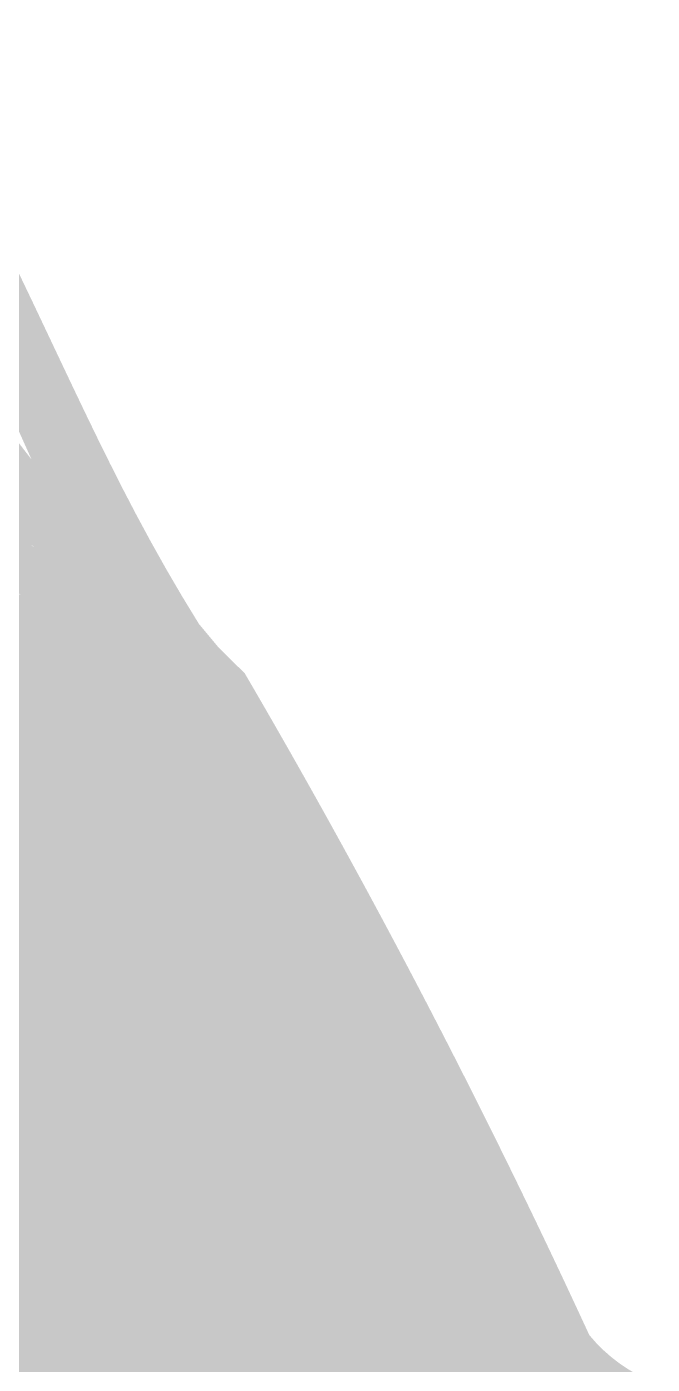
# Model space of a CAD drawing. Header units: millimetres. Extents: x -361 to 301, y -13 to 287.
# Drawn here: x -199.05 to -188.52, y 41.69 to 64.21 of the extents above; entities that cross this region are included whole.
import ezdxf

# ---------------------------------------------------------------- set-up
doc = ezdxf.new("R2010")
doc.units = ezdxf.units.MM
doc.layers.add('Images', color=7, linetype='Continuous')
doc.layers.add('magpiefill', color=3, linetype='Continuous')
picture_1 = doc.add_image_def('image8.jpg', size_in_pixel=(2874, 1453))

msp = doc.modelspace()

# ---------------------------------------------------------------- hatches: boundary and pattern name
at = {"layer": 'magpiefill'}
h = msp.add_hatch(color=255, dxfattribs=at)
h.dxf.hatch_style = 1
h.paths.add_polyline_path([(-202.7256211349334, 62.40915616549021), (-202.9027969650044, 62.70603607016566), (-203.0773578730202, 62.99899562373108), (-203.2495653538558, 63.28712007481834), (-203.4196809023864, 63.56949467205916), (-203.5879660134868, 63.84520466408565), (-203.7546821820327, 64.11333529952971), (-203.9200909028989, 64.37297182702329), (-204.0840178561798, 64.62262886592129), (-204.2445454628462, 64.85853851847038), (-204.399320329088, 65.07636225764033), (-204.5459890610952, 65.27176155640109), (-204.6821982650576, 65.44039788772187), (-204.8055945471651, 65.57793272457282), (-204.9138245136078, 65.68002753992363), (-205.0045347705758, 65.74234380674379), (-205.0759428401645, 65.76182364737423), (-205.1285499080928, 65.74053178163899), (-205.1634280759853, 65.68181357873313), (-205.1816494454665, 65.58901440785196), (-205.184286118161, 65.46547963819073), (-205.1724101956937, 65.31455463894436), (-205.1470937796888, 65.13958477930807), (-205.1094089717711, 64.94391542847697), (-205.0600225668533, 64.73007085914581), (-204.9979801330011, 64.49729095800747), (-204.9219219315693, 64.243994515254), (-204.8304882239117, 63.96860032107775), (-204.7223192713826, 63.66952716567098), (-204.596055335336, 63.34519383922595), (-204.4503366771262, 62.99401913193498), (-204.2838035581075, 62.61442183399028), (-204.0932746599212, 62.20313655669973), (-203.8682823453573, 61.75016119583199), (-203.596537397493, 61.24380946827225), (-203.2657505994055, 60.67239509090479), (-202.8636327341721, 60.02423178061429), (-202.3778945848698, 59.28763325428552), (-201.8818006548236, 58.57398517957842), (-201.3125865337244, 58.05035815176496), (-200.8152215793404, 57.59163722047729), (-200.3838346382179, 57.19292595279364), (-200.0125545569036, 56.849327915793), (-199.6955101819432, 56.55594667655376), (-199.4268303598837, 56.30788580215515), (-199.2006439372713, 56.10024885967554), (-199.011079760652, 55.92813941619375), (-198.8527091496678, 55.78705676043745), (-198.721873316338, 55.67408306773188), (-198.6153559457785, 55.58669623505112), (-198.5299407231045, 55.52237415936949), (-198.462411333431, 55.47859473766107), (-198.4095514618735, 55.45283586690017), (-198.3681447935468, 55.44257544406106), (-198.3349750135666, 55.44529136611784), (-198.3080067588024, 55.46001518841956), (-198.2899284731432, 55.49199309981503), (-198.2846095522327, 55.54802494752787), (-198.2959193917141, 55.6349105787815), (-198.3277273872315, 55.75944984079972), (-198.3839029344279, 55.92844258080595), (-198.4683154289472, 56.14868864602384), (-198.5848342664328, 56.42698788367696), (-198.8330488274369, 56.74355505042432), (-199.4059353103708, 57.48319958217912), (-199.8630989806015, 58.08347229513033), (-200.2268267300483, 58.57201755610914), (-200.5194054506306, 58.97647973194692), (-200.7631220342679, 59.32450318947449), (-200.9802633728797, 59.64373229552324), (-201.1894258439259, 59.9571844211248), (-201.3944437670282, 60.26936895411276), (-201.5954609473497, 60.58016828652145), (-201.7926211900528, 60.88946481038506), (-201.9860683003001, 61.19714091773766), (-202.1759460832539, 61.50307900061359), (-202.3623983440771, 61.80716145104737), (-202.5455688879319, 62.10927066107256)])
h = msp.add_hatch(color=255, dxfattribs=at)
h.dxf.hatch_style = 1
h.paths.add_polyline_path([(-200.1633065036748, 61.98405921258385), (-200.3303852792205, 62.28842823488723), (-200.4905431359573, 62.57056672983919), (-200.6418280226172, 62.8262177844659), (-200.7822878879331, 63.05112448579367), (-200.9103354551469, 63.24223210443288), (-201.025842545538, 63.40129464533138), (-201.1290457548962, 63.53126829702156), (-201.2201816790106, 63.63510924803594), (-201.2994869136705, 63.71577368690628), (-201.3671980546654, 63.77621780216536), (-201.4235516977846, 63.81939778234511), (-201.4687844388176, 63.84826981597774), (-201.5031723140207, 63.86503133691118), (-201.5271491215198, 63.86884476025325), (-201.5411880999077, 63.85811374642784), (-201.5457624877775, 63.83124195585835), (-201.5413455237222, 63.78663304896846), (-201.5284104463343, 63.72269068618157), (-201.5074304942073, 63.63781852792135), (-201.4788789059338, 63.53042023461123), (-201.4430268109394, 63.39903249466301), (-201.3993369019795, 63.24272410844102), (-201.3470697626427, 63.06069690429805), (-201.2854859765167, 62.85215271058653), (-201.2138461271902, 62.61629335565939), (-201.131410798251, 62.35232066786902), (-201.0374405732874, 62.0594364755681), (-200.9311960358876, 61.73684260710947), (-200.8107723138756, 61.38157284040347), (-200.6696027120184, 60.9819887515939), (-200.4999550793188, 60.52428386638262), (-200.2940972647798, 59.99465171047097), (-200.0442971174038, 59.37928580956099), (-199.742822486194, 58.66437968935418), (-199.4292554388619, 57.94471698112428), (-199.1029485755932, 57.53057411691923), (-198.8210172371765, 57.1702109840106), (-198.5786431481087, 56.85928947726034), (-198.3710080328868, 56.59347149152998), (-198.1932936160077, 56.36841892168109), (-198.040681621968, 56.17979366257511), (-197.908353775265, 56.02325760907389), (-197.7914918003952, 55.894472656039), (-197.6863022864883, 55.79093667886023), (-197.5930912812065, 55.71749147504145), (-197.5131896968441, 55.68081482261492), (-197.447928445696, 55.68758449961273), (-197.3986384400565, 55.74447828406694), (-197.3666505922204, 55.85817395400989), (-197.3532958144822, 56.03534928747381), (-197.3599050191367, 56.28268206249083), (-197.4378845634091, 56.43242921912371), (-197.6530605175568, 56.85810145235477), (-197.8579281265515, 57.27335482937735), (-198.0539740226424, 57.6779593824722), (-198.2426490330821, 58.0719304058147), (-198.4252607651401, 58.45626424115618), (-198.603081021089, 58.83220249214191), (-198.7773816032019, 59.20098676241759), (-198.9494343137521, 59.56385865562894), (-199.1205109550122, 59.92205977542127), (-199.2918833292554, 60.27683172543993), (-199.4648232387551, 60.62941610933054), (-199.6400651768603, 60.98013811130227), (-199.816194401227, 61.32565723781749), (-199.9912588605877, 61.66171657590264)])
h = msp.add_hatch(color=255, dxfattribs=at)
h.dxf.hatch_style = 1
h.paths.add_polyline_path([(-202.9383926909019, 59.21315181321734), (-203.6888549521329, 59.90290627313286), (-204.2373683913345, 60.40157392427343), (-204.6349526032329, 60.76106512534148), (-204.9326271825551, 61.03329023503921), (-205.1814117240278, 61.27015961206907), (-205.4229599013114, 61.51341438055288), (-205.6614617037988, 61.76411872629017), (-205.8917411998166, 62.01316760050005), (-206.108622457691, 62.25145595440168), (-206.3069295457489, 62.46987873921454), (-206.4814865323166, 62.65933090615705), (-206.6271174857202, 62.81070740644893), (-206.7386464742866, 62.91490319130909), (-206.8122827434474, 62.96523728233887), (-206.8497762470567, 62.9647249826697), (-206.8542621160734, 62.91880566581504), (-206.8288754814566, 62.83291870528844), (-206.7767514741656, 62.71250347460327), (-206.7010252251599, 62.56299934727314), (-206.6048318653979, 62.38984569681191), (-206.4913065258395, 62.19848189673259), (-206.3631801235862, 61.99359842366849), (-206.2215667203102, 61.77689016672881), (-206.0671761638267, 61.54930311814254), (-205.9007183019502, 61.31178327013877), (-205.7229029824962, 61.06527661494598), (-205.5344400532794, 60.81072914479321), (-205.3360393621145, 60.54908685190927), (-205.1284107568167, 60.28129572852327), (-204.9125795680814, 60.00855303861272), (-204.6908330581257, 59.73306113315311), (-204.4657739720481, 59.45727363486811), (-204.2400050549465, 59.183644166482), (-204.0161290519185, 58.9146263507191), (-203.7967487080624, 58.65267381030321), (-203.5844667684763, 58.40024016795862), (-203.3818859782578, 58.15977904640945), (-203.1852384904238, 57.92922783685315), (-202.9652740896661, 57.68845900437982), (-202.6863719685951, 57.41282878255308), (-202.312911319821, 57.07769340493697), (-201.8092713359547, 56.6584091050947), (-201.1398312096064, 56.13033211659017), (-200.2689701333865, 55.46881867298691), (-199.1610672999059, 54.64922500784846), (-198.9910514292461, 54.60674217802957), (-198.6688118270714, 54.54232673545432), (-198.2176786623047, 54.60674217802957), (-198.122176285306, 54.62583302794319), (-198.2395624978568, 54.74641237625645), (-198.3789878890885, 54.88808860196509), (-198.5392983334846, 55.04970603684081), (-198.7193397055281, 55.2301090126548), (-198.9179578797018, 55.4281418611788), (-199.0371140699104, 55.54645209332148), (-200.627543323443, 57.05274103225249), (-201.9349620129141, 58.28040018582472)])
h = msp.add_hatch(color=253, dxfattribs=at)
h.dxf.hatch_style = 1
h.paths.add_polyline_path([(-198.1221526398799, 55.83689433303482), (-198.5848342664328, 56.42698788367696), (-198.4683154289472, 56.14868864602384), (-198.3839029344279, 55.92844258080595), (-198.3277273872315, 55.75944984079972), (-198.2959193917141, 55.6349105787815), (-198.2846095522327, 55.54802494752787), (-198.2899284731432, 55.49199309981503), (-198.3080067588024, 55.46001518841956), (-198.3349750135666, 55.44529136611784), (-198.3681447935468, 55.44257544406106), (-198.4095514618735, 55.45283586690017), (-198.462411333431, 55.47859473766107), (-198.5299407231045, 55.52237415936949), (-198.6153559457785, 55.58669623505112), (-198.721873316338, 55.67408306773188), (-198.8527091496678, 55.78705676043745), (-199.011079760652, 55.92813941619375), (-199.2006439372713, 56.10024885967554), (-199.4268303598838, 56.30788580215523), (-199.6955101819432, 56.55594667655376), (-200.0125545569036, 56.849327915793), (-200.3838346382179, 57.19292595279364), (-200.8152215793407, 57.59163722047729), (-201.3125865337244, 58.05035815176496), (-201.8818006548236, 58.57398517957842), (-201.7962469345762, 58.45091322880294), (-201.1064005663681, 57.50238542105131), (-200.6275433234427, 57.05274103225231), (-198.9651170277617, 55.47826399379839), (-198.1259463705509, 54.62507939087318), (-197.5731994579558, 54.73557306317968), (-197.250959855781, 54.73557306317968)])
h = msp.add_hatch(color=253, dxfattribs=at)
h.dxf.hatch_style = 1
h.paths.add_polyline_path([(-196.9706610906596, 55.55074805491177), (-197.2109136318598, 55.99656809740309), (-197.3599050191367, 56.28268206249083), (-197.3532958144822, 56.03534928747381), (-197.3666505922204, 55.85817395400989), (-197.3986384400565, 55.74447828406694), (-197.447928445696, 55.68758449961273), (-197.5131896968441, 55.68081482261492), (-197.5930912812065, 55.71749147504145), (-197.6863022864883, 55.79093667886023), (-197.7914918003952, 55.894472656039), (-197.908353775265, 56.02325760907389), (-198.040681621968, 56.17979366257511), (-198.1932936160077, 56.36841892168109), (-198.3710080328868, 56.59347149152998), (-198.5786431481087, 56.85928947726034), (-198.8210172371766, 57.17021098401071), (-199.1029485755932, 57.53057411691916), (-199.4292554388619, 57.94471698112428), (-199.3819412201531, 57.83612687555206), (-198.9739946211769, 56.92552789970451), (-198.8330488274369, 56.74355505042432), (-198.1221526398799, 55.83689433303482), (-197.250959855781, 54.73557306317968), (-197.250959855781, 54.47791129287933), (-197.186513074485, 54.15583408000384), (-196.7353770618712, 53.96258775227847), (-196.1553474866649, 54.15583408000384), (-196.4443646503109, 54.63015107849318), (-196.7156403075596, 55.09519905936878)])
at = {"layer": 'magpiefill', "true_color": 0x010101}
h = msp.add_hatch(color=18, dxfattribs=at)
h.dxf.hatch_style = 1
edge = h.paths.add_edge_path()
edge.add_line((-195.8331078844907, 28.51849237664084), (-197.6674461119642, 28.3309667336041))
edge.add_line((-197.6674461119644, 28.33096673360413), (-200.7895665872576, 26.28032038804357))
edge.add_line((-200.7895665872574, 26.28032038804366), (-207.2122080755165, 21.64407557516235))
edge.add_line((-207.2122080755164, 21.64407557516231), (-210.9587503675909, 18.07773204478428))
edge.add_line((-210.9587503675911, 18.07773204478423), (-211.5831721843724, 18.07773204478423))
edge.add_line((-211.5831721843724, 18.07773204478423), (-212.2075968490003, 18.61268416654447))
edge.add_line((-212.2075968490003, 18.61268416654447), (-212.2967999656831, 18.96931792737875))
edge.add_line((-212.2967999656831, 18.9693179273787), (-214.1700711117206, 17.54278140353266))
edge.add_line((-214.1700711117206, 17.54278140353278), (-216.667764074539, 15.75960963834376))
edge.add_line((-216.6677640745389, 15.75960963834365), (-216.935373424588, 16.91867158181817))
edge.add_line((-216.935373424588, 16.91867158181823), (-216.8461703079051, 17.54278140353273))
edge.add_line((-216.846170307905, 17.54278140353278), (-215.7757300598615, 18.70184186649882))
edge.add_line((-215.7757300598617, 18.70184186649877), (-215.4189175931299, 18.96931792737877))
edge.add_line((-215.4189175931297, 18.9693179273787), (-215.6865269431788, 19.14763480779596))
edge.add_line((-215.6865269431788, 19.14763480779601), (-217.3813918558501, 17.98857434482996))
edge.add_line((-217.3813918558502, 17.98857434482992), (-217.8274074392654, 18.34520810566421))
edge.add_line((-217.8274074392653, 18.34520810566425), (-217.8274074392653, 18.61268416654449))
edge.add_line((-217.8274074392653, 18.61268416654447), (-218.541035220576, 18.61268416654447))
edge.add_line((-218.5410352205761, 18.61268416654447), (-218.8086445706251, 18.96931792737875))
edge.add_line((-218.8086445706251, 18.9693179273787), (-216.4893578411729, 20.21753757080772))
edge.add_line((-216.4893578411728, 20.21753757080779), (-216.0433422577581, 21.01996427293932))
edge.add_line((-216.0433422577582, 21.01996427293936), (-215.2405113597637, 21.73323327511686))
edge.add_line((-215.2405113597636, 21.73323327511681), (-216.846170307905, 21.46575721423657))
edge.add_line((-216.846170307905, 21.4657572142365), (-215.5973238264958, 22.53565997724827))
edge.add_line((-215.5973238264959, 22.53565997724837), (-211.4047659510063, 24.94294156415191))
edge.add_line((-211.4047659510063, 24.94294156415187), (-207.4798174255656, 27.79601609235264))
edge.add_line((-207.4798174255656, 27.79601609235269), (-203.0196502000269, 30.38161455967325))
edge.add_line((-203.0196502000269, 30.3816145596732), (-200.3435481559954, 31.98646796393648))
edge.add_line((-200.3435481559954, 31.98646796393652), (-200.0759388059464, 32.96721302699399))
edge.add_line((-200.0759388059464, 32.9672130269939), (-199.0947016745861, 33.59132284870815))
edge.add_line((-199.0947016745861, 33.59132284870826), (-198.0242614265431, 33.14552990741102))
edge.add_line((-198.024261426543, 33.14552990741091), (-197.3106336452319, 33.2346890878739))
edge.add_line((-197.310633645232, 33.23468908787402), (-195.7941778137739, 34.48290873130282))
edge.add_line((-195.7941778137738, 34.48290873130273), (-194.5453284845177, 35.28533543343449))
edge.add_line((-194.5453284845175, 35.28533543343448), (-194.4561253678346, 33.50216366824544))
edge.add_line((-194.4561253678348, 33.50216366824554), (-194.8129406824136, 32.16478632486223))
edge.add_line((-194.8129406824136, 32.16478632486213), (-195.1697531491459, 31.98646796393641))
edge.add_line((-195.1697531491459, 31.98646796393652), (-195.7049746970909, 32.16478632486224))
edge.add_line((-195.704974697091, 32.16478632486213), (-196.4185996305551, 31.45151732268486))
edge.add_line((-196.418599630555, 31.45151732268487), (-195.3175250905804, 30.51537109646892))
edge.add_line((-195.3175250905805, 30.51537109646902), (-195.1241818988453, 31.35277184994522))
edge.add_line((-195.1241818988453, 31.35277184994512), (-194.2219127214647, 31.868095390546))
edge.add_line((-194.2219127214647, 31.86809539054601), (-192.8685103793174, 31.93251083312098))
edge.add_line((-192.8685103793174, 31.93251083312098), (-192.0951376123759, 31.67484906282063))
edge.add_line((-192.095137612376, 31.67484906282073), (-192.095137612376, 31.09511007964488))
edge.add_line((-192.095137612376, 31.09511007964487), (-192.7396139688784, 30.83744830934452))
edge.add_line((-192.7396139688784, 30.83744830934462), (-193.9641227484332, 30.57978653904409))
edge.add_line((-193.9641227484332, 30.57978653904398), (-195.381974719724, 29.48472401526748))
edge.add_line((-195.3819747197241, 29.48472401526744), (-195.3819747197241, 28.71173870436621))
edge.add_line((-195.3819747197241, 28.7117387043663), (-194.2219127214649, 29.16264680239197))
edge.add_line((-194.2219127214647, 29.16264680239203), (-191.386211626731, 30.25770932616877))
edge.add_line((-191.3862116267312, 30.25770932616877), (-189.5172236428265, 31.28835640737006))
edge.add_line((-189.5172236428266, 31.28835640736997), (-187.6482385067695, 32.64108070144704))
edge.add_line((-187.6482385067694, 32.64108070144716), (-185.1992209476589, 34.44471309354993))
edge.add_line((-185.1992209476591, 34.44471309354986), (-186.4881765085103, 33.99380499552418))
edge.add_line((-186.4881765085102, 33.99380499552414), (-187.7126852880654, 33.54289689749847))
edge.add_line((-187.7126852880654, 33.54289689749842), (-189.0016408489166, 33.86497411037392))
edge.add_line((-189.0016408489167, 33.86497411037401), (-190.1617028471759, 34.83120574900034))
edge.add_line((-190.161702847176, 34.83120574900025), (-190.870628832821, 36.24834400514403))
edge.add_line((-190.8706288328208, 36.24834400514408), (-191.1284188058525, 37.85873006952146))
edge.add_line((-191.1284188058526, 37.85873006952142), (-190.8061792036779, 39.34028524874864))
edge.add_line((-190.8061792036778, 39.34028524874872), (-189.4527768615305, 40.82184042797594))
edge.add_line((-189.4527768615305, 40.82184042797595), (-190.161702847176, 40.56417865767541))
edge.add_line((-190.161702847176, 40.56417865767541), (-193.5129867358195, 38.82496170814785))
edge.add_line((-193.5129867358194, 38.82496170814785), (-196.4131403075436, 37.21457564377047))
edge.add_line((-196.4131403075435, 37.21457564377041), (-198.0243326227224, 35.92626679226852))
edge.add_line((-198.0243326227225, 35.92626679226858), (-198.8621550188071, 34.70237486385017))
edge.add_line((-198.8621550188071, 34.70237486385012), (-199.7644241961876, 33.99380499552409))
edge.add_line((-199.7644241961877, 33.99380499552414), (-200.7311401548643, 33.7361432252238))
edge.add_line((-200.731140154864, 33.73614322522389), (-201.3111725779169, 33.99380499552424))
edge.add_line((-201.3111725779171, 33.99380499552414), (-201.6334093322448, 34.38029765097463))
edge.add_line((-201.6334093322446, 34.38029765097472), (-201.5689625509486, 35.28211236651762))
edge.add_line((-201.5689625509486, 35.28211236651757), (-200.9244861944462, 36.76366754574478))
edge.add_line((-200.9244861944462, 36.76366754574468), (-201.3756193592129, 37.72989918437125))
edge.add_line((-201.375619359213, 37.7298991843713), (-201.5045157696526, 36.89249843089491))
edge.add_line((-201.5045157696526, 36.8924984308949), (-202.0845453448584, 36.50600577544441))
edge.add_line((-202.0845453448586, 36.50600577544444), (-203.5023973161489, 35.66860502196824))
edge.add_line((-203.5023973161488, 35.66860502196833), (-203.9535304809156, 35.99068223484383))
edge.add_line((-203.9535304809156, 35.99068223484373), (-204.4046664935294, 36.24834400514408))
edge.add_line((-204.4046664935294, 36.24834400514408), (-204.8557996582961, 36.69925210316976))
edge.add_line((-204.8557996582961, 36.69925210316971), (-205.0491428500312, 37.40782197149574))
edge.add_line((-205.0491428500312, 37.40782197149578), (-204.9846960687352, 37.85873006952146))
edge.add_line((-204.9846960687352, 37.85873006952142), (-205.5647256439415, 37.9875609546716))
edge.add_line((-205.5647256439415, 37.98756095467164), (-205.8869652461158, 38.24522272497198))
edge.add_line((-205.8869652461158, 38.245222724972), (-206.33810125873, 38.69613082299767))
edge.add_line((-206.33810125873, 38.69613082299772), (-206.7247876422003, 39.21145436359861))
edge.add_line((-206.7247876422003, 39.21145436359859), (-206.5314444504652, 40.17768600222492))
edge.add_line((-206.5314444504651, 40.17768600222483), (-206.7247876422003, 40.17768600222483))
edge.add_line((-206.7247876422003, 40.17768600222483), (-207.3048172174067, 40.37093232995021))
edge.add_line((-207.3048172174065, 40.37093232995029), (-207.8848467926123, 40.88625587055094))
edge.add_line((-207.8848467926124, 40.8862558705509), (-208.2070863947871, 41.53041029630196))
edge.add_line((-208.207086394787, 41.53041029630202), (-208.0781899843475, 42.11014927947787))
edge.add_line((-208.0781899843475, 42.11014927947787), (-207.9492964217554, 42.75430370522869))
edge.add_line((-207.9492964217555, 42.7543037052287), (-208.2715331760832, 42.81871914780391))
edge.add_line((-208.271533176083, 42.81871914780384), (-208.916012380432, 43.39845813097969))
edge.add_line((-208.9160123804321, 43.39845813097969), (-209.3026987639028, 44.17144196137242))
edge.add_line((-209.3026987639028, 44.17144196137242), (-209.2382519826068, 44.88001182969845))
edge.add_line((-209.2382519826067, 44.8800118296984), (-208.142639613491, 45.58858169802443))
edge.add_line((-208.142639613491, 45.58858169802438), (-206.6603380130571, 46.3615670089256))
edge.add_line((-206.6603380130572, 46.36156700892571), (-205.6291752730846, 47.19896776240191))
edge.add_line((-205.6291752730846, 47.19896776240182), (-204.7269060957041, 47.97195307330305))
edge.add_line((-204.726906095704, 47.97195307330304), (-204.5980096852649, 48.10078395845322))
edge.add_line((-204.5980096852649, 48.10078395845326), (-204.2757700830902, 48.22961484360344))
edge.add_line((-204.2757700830903, 48.22961484360338), (-203.8890836996196, 48.55169205647888))
edge.add_line((-203.8890836996194, 48.55169205647891), (-203.8246369183234, 48.80935382677926))
edge.add_line((-203.8246369183235, 48.80935382677924), (-203.8246369183235, 49.00260015450461))
edge.add_line((-203.8246369183235, 49.00260015450452), (-203.8890836996195, 49.26026192480487))
edge.add_line((-203.8890836996194, 49.26026192480499), (-204.0824268913546, 49.45350825253036))
edge.add_line((-204.0824268913546, 49.45350825253026), (-204.2757700830902, 49.58233913768044))
edge.add_line((-204.2757700830903, 49.58233913768039), (-204.533562903969, 49.6467545802556))
edge.add_line((-204.5335629039689, 49.64675458025562), (-204.3402197122333, 49.7755854654058))
edge.add_line((-204.3402197122334, 49.77558546540585), (-204.0824268913547, 49.77558546540585))
edge.add_line((-204.0824268913546, 49.77558546540585), (-203.8246369183234, 49.84000090798082))
edge.add_line((-203.8246369183235, 49.84000090798083), (-203.3735009057097, 49.84000090798083))
edge.add_line((-203.3735009057097, 49.84000090798083), (-203.115710932678, 49.84000090798083))
edge.add_line((-203.115710932678, 49.84000090798083), (-202.9223677409429, 49.90441635055604))
edge.add_line((-202.9223677409429, 49.90441635055598), (-202.7290245492073, 50.03324723570616))
edge.add_line((-202.7290245492074, 50.0332472357061), (-202.6001281387683, 50.35532444858161))
edge.add_line((-202.6001281387683, 50.35532444858172), (-202.5356785096252, 50.54857077630686))
edge.add_line((-202.5356785096251, 50.5485707763068), (-202.7934713305033, 50.80623254660733))
edge.add_line((-202.7934713305034, 50.80623254660734), (-203.631293726588, 51.25714064463302))
edge.add_line((-203.631293726588, 51.25714064463298), (-202.5356785096252, 50.99947887433244))
edge.add_line((-202.5356785096251, 50.99947887433253), (-201.9556489344188, 50.87064798918235))
edge.add_line((-201.9556489344188, 50.87064798918231), (-201.6334093322445, 51.06389431690769))
edge.add_line((-201.6334093322446, 51.06389431690771), (-201.6334093322446, 51.19272520205789))
edge.add_line((-201.6334093322446, 51.19272520205782), (-201.6334093322446, 51.51480241493332))
edge.add_line((-201.6334093322446, 51.51480241493343), (-201.8267553718268, 51.64363330008361))
edge.add_line((-201.8267553718268, 51.64363330008355), (-201.9556489344189, 51.96571051295906))
edge.add_line((-201.9556489344188, 51.96571051295904), (-201.4400661405089, 51.90129507038383))
edge.add_line((-201.4400661405092, 51.90129507038379), (-201.1822761674781, 51.90129507038379))
edge.add_line((-201.1822761674779, 51.90129507038379), (-200.7955897840072, 51.90129507038379))
edge.add_line((-200.7955897840071, 51.90129507038379), (-200.7955897840071, 52.03012595553397))
edge.add_line((-200.7955897840071, 52.03012595553403), (-200.8600365653031, 52.41661861098474))
edge.add_line((-200.8600365653032, 52.41661861098468), (-200.9889329757423, 52.67427890077653))
edge.add_line((-200.9889329757423, 52.67427890077651), (-201.0533797570383, 52.99635611365202))
edge.add_line((-201.0533797570382, 52.99635611365213), (-200.731140154864, 52.99635611365213))
edge.add_line((-200.731140154864, 52.99635611365213), (-200.4733501818324, 53.0607715562271))
edge.add_line((-200.4733501818325, 53.06077155622709), (-200.3444537713934, 53.25401788395246))
edge.add_line((-200.3444537713934, 53.25401788395238), (-200.2800069900974, 53.70492598197806))
edge.add_line((-200.2800069900974, 53.70492598197811), (-200.2155602088014, 53.83375686712829))
edge.add_line((-200.2155602088013, 53.83375686712824), (-199.9577673879226, 53.83375686712824))
edge.add_line((-199.9577673879228, 53.83375686712824), (-199.7644241961876, 53.83375686712824))
edge.add_line((-199.7644241961877, 53.83375686712824), (-199.6355277857481, 53.96258775227842))
edge.add_line((-199.635527785748, 53.96258775227847), (-199.4421845940128, 53.96258775227847))
edge.add_line((-199.4421845940129, 53.96258775227847), (-199.3777378127169, 54.28466496515398))
edge.add_line((-199.3777378127168, 54.28466496515396), (-199.3777378127168, 54.41349585030414))
edge.add_line((-199.3777378127168, 54.41349585030408), (-199.6999774148915, 54.54232673545426))
edge.add_line((-199.6999774148916, 54.54232673545432), (-199.4421845940129, 54.6711576206045))
edge.add_line((-199.4421845940129, 54.67115762060454), (-199.2488414022773, 54.67115762060454))
edge.add_line((-199.2488414022773, 54.67115762060454), (-198.9910514292462, 54.60674217802957))
edge.add_line((-198.9910514292461, 54.60674217802957), (-198.6688118270714, 54.54232673545436))
edge.add_line((-198.6688118270714, 54.54232673545432), (-198.2176786623046, 54.60674217802953))
edge.add_line((-198.2176786623047, 54.60674217802957), (-197.5731994579558, 54.73557306317975))
edge.add_line((-197.5731994579558, 54.73557306317968), (-197.2509598557811, 54.73557306317968))
edge.add_line((-197.250959855781, 54.73557306317968), (-197.250959855781, 54.47791129287933))
edge.add_line((-197.250959855781, 54.47791129287933), (-197.186513074485, 54.15583408000383))
edge.add_line((-197.186513074485, 54.15583408000384), (-196.7353770618712, 53.96258775227846))
edge.add_line((-196.7353770618712, 53.96258775227847), (-196.1553474866649, 54.15583408000385))
edge.add_line((-196.1553474866649, 54.15583408000384), (-195.8331078844907, 53.76934142455335))
edge.add_line((-195.8331078844907, 53.76934142455327), (-195.3815162163305, 53.32019069006923))
edge.add_arc((-307.260970137278, -11.99896203949793), 129.5515492881421, 24.7196834331034, 30.277882808560207, ccw=False)
edge.add_arc((-187.4863811132669, 43.89889807276955), 2.71160155124978, 219.4264190677759, 277.5112522925736)
edge.add_arc((-184.5558881863963, 38.84865255466768), 3.494933030427307, 76.09792839104102, 137.4828955815185, ccw=False)
edge.add_arc((-184.746114497111, 34.57432668384686), 7.735753044468411, 60.01917854986198, 82.34898294536907, ccw=False)
edge.add_arc((-184.6416243261414, 29.88088219464024), 11.99881904815221, 55.16074552816218, 71.73216053091483, ccw=False)
edge.add_arc((-178.1204990256937, 34.01616295016578), 5.722572915981763, 86.65890143975243, 120.31950619075)
edge.add_arc((-176.3684125226687, 31.18587399339553), 9.050623111210996, 120.8490791888012, 144.9821508602809)
edge.add_arc((-182.5577892435463, 35.72971252247984), 1.384718910226824, 152.0183299640194, 206.9559763139688)
edge.add_arc((-288.4102990386688, -92.44024818510674), 164.9606098120942, 45.89312228263083, 50.63922831697852, ccw=False)
edge.add_line((-173.5978804597363, 26.00852272296945), (-173.7275144625909, 25.49096805611994))
edge.add_line((-173.7275144625907, 25.49096805612003), (-173.5341712708551, 25.23330628581969))
edge.add_line((-173.5341712708552, 25.23330628581959), (-172.9541388478023, 25.04005995809422))
edge.add_line((-172.9541388478021, 25.0400599580943), (-173.1474820395372, 24.65356730264383))
edge.add_line((-173.1474820395373, 24.65356730264373), (-172.8896920665061, 24.33149008976822))
edge.add_line((-172.8896920665061, 24.33149008976824), (-172.7607956560665, 24.00941287689273))
edge.add_line((-172.7607956560668, 24.00941287689272), (-173.2119316686806, 23.62292022144224))
edge.add_line((-173.2119316686804, 23.62292022144216), (-173.2763784499764, 23.23642756599144))
edge.add_line((-173.2763784499764, 23.23642756599149), (-173.0830352582414, 22.84993491054099))
edge.add_line((-173.0830352582412, 22.84993491054101), (-173.5986180521511, 22.65668858281566))
edge.add_line((-173.5986180521512, 22.65668858281564), (-174.1142008460611, 22.78551946796582))
edge.add_line((-174.114200846061, 22.78551946796586), (-174.049754064765, 22.33461136994019))
edge.add_line((-174.049754064765, 22.33461136994015), (-174.7586772025634, 22.14136504221501))
edge.add_line((-174.7586772025633, 22.14136504221504), (-175.080916804738, 22.33461136994018))
edge.add_line((-175.080916804738, 22.33461136994015), (-175.2742599964731, 22.39902681251536))
edge.add_line((-175.2742599964731, 22.39902681251529), (-175.4676031882083, 22.14136504221496))
edge.add_line((-175.4676031882082, 22.14136504221504), (-175.7898427903829, 21.88370327191448))
edge.add_line((-175.7898427903829, 21.88370327191441), (-176.1120823925576, 22.0125341570648))
edge.add_line((-176.1120823925577, 22.01253415706482), (-176.9499047886422, 21.43279517388897))
edge.add_line((-176.949904788642, 21.43279517388898), (-176.949904788642, 21.6904569441893))
edge.add_line((-176.949904788642, 21.69045694418931), (-177.5299343638479, 22.20578048478995))
edge.add_line((-177.5299343638479, 22.20578048479), (-177.5299343638479, 22.46344225509056))
edge.add_line((-177.5299343638479, 22.46344225509045), (-177.6588307742875, 22.33461136994006))
edge.add_line((-177.6588307742875, 22.33461136994015), (-178.0455171577578, 21.75487238676429))
edge.add_line((-178.0455171577578, 21.75487238676429), (-178.0455171577578, 21.36837973131379))
edge.add_line((-178.0455171577578, 21.36837973131372), (-178.0455171577578, 20.53097897783755))
edge.add_line((-178.0455171577578, 20.5309789778376), (-178.4966503225246, 20.5309789778376))
edge.add_line((-178.4966503225245, 20.5309789778376), (-178.6899935142601, 20.72422530556274))
edge.add_line((-178.68999351426, 20.7242253055627), (-178.7544431434031, 20.85305619071288))
edge.add_line((-178.7544431434032, 20.85305619071282), (-179.3989194999051, 21.04630251843817))
edge.add_line((-179.3989194999051, 21.04630251843831), (-179.7211591020798, 21.23954884616366))
edge.add_line((-179.7211591020796, 21.23954884616358), (-179.8500555125192, 21.1107179610134))
edge.add_line((-179.8500555125194, 21.11071796101345), (-179.8500555125194, 20.78864074813792))
edge.add_line((-179.8500555125194, 20.78864074813787), (-180.2367418959896, 20.27331720753698))
edge.add_line((-180.2367418959897, 20.27331720753698), (-180.4945318690214, 20.46656353526233))
edge.add_line((-180.4945318690212, 20.46656353526244), (-180.4945318690212, 20.6598098629878))
edge.add_line((-180.4945318690212, 20.65980986298774), (-181.2679074838097, 20.46656353526238))
edge.add_line((-181.2679074838097, 20.46656353526244), (-181.6545938672804, 20.01565543723677))
edge.add_line((-181.6545938672803, 20.01565543723672), (-182.4924134155173, 19.69357822436119))
edge.add_line((-182.4924134155175, 19.69357822436113), (-182.8790997989882, 19.88682455208648))
edge.add_line((-182.8790997989881, 19.88682455208659), (-183.0724458385707, 20.20890176496212))
edge.add_line((-183.0724458385706, 20.20890176496201), (-183.3946825928978, 20.20890176496201))
edge.add_line((-183.3946825928979, 20.20890176496201), (-184.1036085785433, 19.62916278178616))
edge.add_line((-184.1036085785433, 19.62916278178615), (-184.7480877828928, 18.98500835603509))
edge.add_line((-184.7480877828927, 18.98500835603515), (-185.3925641393946, 18.21202304513394))
edge.add_line((-185.3925641393946, 18.212023045134), (-185.9081469333044, 17.56786861938318))
edge.add_line((-185.9081469333045, 17.56786861938318), (-186.3592829459183, 17.11696200186598))
edge.add_line((-186.3592829459182, 17.11696200186586), (-187.0037593024205, 16.9237156741405))
edge.add_line((-187.0037593024206, 16.92371567414058), (-187.5837917254735, 17.05254655929075))
edge.add_line((-187.5837917254733, 17.0525465592907), (-187.9704781089441, 17.43903773423294))
edge.add_line((-187.9704781089442, 17.43903773423295), (-188.3571644924149, 17.82553038968345))
edge.add_line((-188.3571644924147, 17.82553038968343), (-188.5505076841499, 18.40526937285928))
edge.add_line((-188.55050768415, 18.40526937285929), (-188.8727472863247, 18.85617747088497))
edge.add_line((-188.8727472863247, 18.85617747088502), (-189.1949868884994, 18.92059291346022))
edge.add_line((-189.1949868884993, 18.92059291346018), (-189.58167327197, 19.04942379861036))
edge.add_line((-189.5816732719699, 19.0494237986103), (-189.9039100262971, 19.0494237986103))
edge.add_line((-189.9039100262971, 19.0494237986103), (-190.4839424493505, 19.95123999466168))
edge.add_line((-190.4839424493506, 19.95123999466174), (-191.0639720245564, 20.72422530556273))
edge.add_line((-191.0639720245565, 20.7242253055627), (-191.3217619975877, 20.7242253055627))
edge.add_line((-191.3217619975877, 20.7242253055627), (-191.837344791498, 20.98188707586326))
edge.add_line((-191.8373447914978, 20.98188707586333), (-192.7396139688784, 21.8192878293395))
edge.add_line((-192.7396139688784, 21.81928782933944), (-192.9974067897566, 22.20578048478994))
edge.add_line((-192.9974067897566, 22.20578048479), (-193.1263003523486, 22.46344225509056))
edge.add_line((-193.1263003523486, 22.46344225509045), (-193.1907499814922, 22.84993491054095))
edge.add_line((-193.1907499814922, 22.84993491054101), (-193.4485399545234, 22.84993491054101))
edge.add_line((-193.4485399545235, 22.84993491054101), (-194.0285695297298, 23.04318123826636))
edge.add_line((-194.0285695297296, 23.0431812382663), (-194.0930191588727, 23.17201212341648))
edge.add_line((-194.0930191588726, 23.17201212341653), (-194.3508091319038, 23.55850477886701))
edge.add_line((-194.3508091319039, 23.558504778867), (-194.4152559131999, 23.68733566401718))
edge.add_line((-194.4152559131998, 23.68733566401713), (-194.7374955153745, 24.39590553234316))
edge.add_line((-194.7374955153746, 24.39590553234319), (-195.1241818988453, 24.65356730264373))
edge.add_line((-195.1241818988453, 24.65356730264373), (-195.3175250905804, 24.84681363036887))
edge.add_line((-195.3175250905805, 24.84681363036884), (-195.5753179114592, 25.23330628581956))
edge.add_line((-195.5753179114592, 25.23330628581959), (-195.7042143218983, 25.74862982642024))
edge.add_line((-195.7042143218983, 25.74862982642028), (-195.7042143218983, 26.07070555878733))
edge.add_line((-195.7042143218983, 26.07070555878728), (-195.2530783092845, 26.71485998453834))
edge.add_line((-195.2530783092844, 26.71485998453829), (-195.44642150102, 26.65044454196309))
edge.add_line((-195.4464215010201, 26.65044454196315), (-195.8975575136339, 27.16576808256403))
edge.add_line((-195.8975575136338, 27.16576808256404), (-195.9620042949298, 27.61667618058971))
edge.add_line((-195.9620042949298, 27.61667618058976), (-195.44642150102, 28.38966149149075))
edge.add_line((-195.4464215010201, 28.38966149149071), (-195.8331078844909, 28.51849237664089))

# ---------------------------------------------------------------- pictures from other files: only their frames are drawn
at = {"layer": 'Images'}
image = msp.add_image(picture_1, insert=(-359.4041873998683, 7.239417721416345), size_in_units=(202.16233583493602, 102.20663673213711), dxfattribs=dict(at, brightness=97))
image.dxf.flags = 7

doc.saveas('drawing.dxf')
